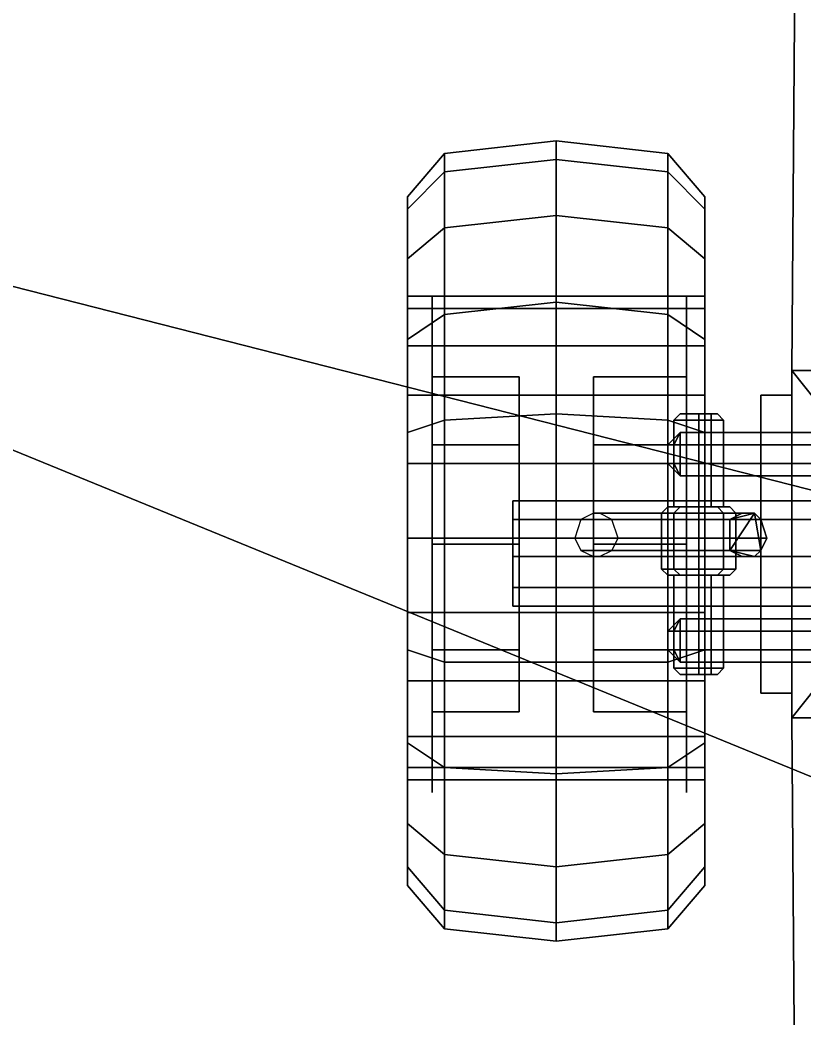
# Model space of a CAD drawing. Extents: x -0.257 to 0.257, y -0.266 to 0.229.
# Drawn here: x -0.06115 to -0.0485, y -0.05854 to -0.04245 of the extents above; entities that cross this region are included whole.
import ezdxf

# ---------------------------------------------------------------- set-up
doc = ezdxf.new("R2010")
doc.units = 0
for name, color, linetype in [('LOWPOLY_AIRPLANE_PLANEBODY', 252, 'CONTINUOUS'), ('LOWPOLY_AIRPLANE_POLYSURFAC_127', 252, 'CONTINUOUS'), ('LOWPOLY_AIRPLANE_POLYSURFAC_15', 252, 'CONTINUOUS'), ('LOWPOLY_AIRPLANE_POLYSURFAC_19', 252, 'CONTINUOUS'), ('LOWPOLY_AIRPLANE_POLYSURFAC_20', 252, 'CONTINUOUS'), ('LOWPOLY_AIRPLANE_POLYSURFAC_21', 252, 'CONTINUOUS'), ('LOWPOLY_AIRPLANE_POLYSURFAC_32', 252, 'CONTINUOUS')]:
    doc.layers.add(name, color=color, linetype=linetype)

msp = doc.modelspace()

# ---------------------------------------------------------------- meshes
at = {"layer": 'LOWPOLY_AIRPLANE_PLANEBODY'}
mesh = msp.add_polyface(dxfattribs=at)
corners = [(-0.032, -0.0542, 0.0443), (-0.0375, -0.0528, 0.0449), (-0.0375, -0.0372, 0.0449), (-0.032, -0.0378, 0.0443), (-0.0375, -0.0269, 0.0449), (-0.032, -0.0271, 0.0443), (-0.032, -0.0749, 0.0443), (-0.0375, -0.0724, 0.0449), (-0.032, -0.0613, 0.0305), (-0.0375, -0.0591, 0.0315), (-0.0375, -0.0769, 0.0315), (-0.032, -0.0797, 0.0305), (-0.032, -0.0284, 0.0305), (-0.0375, -0.028, 0.0315), (-0.0375, -0.0413, 0.0315), (-0.032, -0.0426, 0.0305), (-0.0693, -0.0341, 0.0373), (-0.0748, -0.0328, 0.0383), (-0.0748, -0.0439, 0.0383), (-0.0693, -0.0461, 0.0373), (-0.0693, -0.0259, 0.0373), (-0.0748, -0.0255, 0.0383), (-0.0693, -0.0604, 0.0373), (-0.0748, -0.0575, 0.0383), (-0.0748, -0.0692, 0.0383), (-0.0693, -0.0724, 0.0373), (-0.0748, -0.0744, 0.0383), (-0.0693, -0.0778, 0.0373), (-0.0693, -0.0762, 0.0485), (-0.0748, -0.0725, 0.0491), (-0.0748, -0.0664, 0.0491), (-0.0693, -0.0698, 0.0485), (-0.0693, -0.0581, 0.0485), (-0.0748, -0.0556, 0.0491), (-0.0748, -0.0434, 0.0491), (-0.0693, -0.0447, 0.0485), (-0.0693, -0.0335, 0.0485), (-0.0748, -0.0328, 0.0491), (-0.0748, -0.0255, 0.0491), (-0.0693, -0.0257, 0.0485), (-0.0778, -0.0669, 0.0387), (-0.0758, -0.0685, 0.0384), (-0.0758, -0.0568, 0.0384), (-0.0778, -0.0554, 0.0387), (-0.0778, -0.0312, 0.0387), (-0.0758, -0.0322, 0.0384), (-0.0758, -0.0249, 0.0384), (-0.0778, -0.024, 0.0387), (-0.0778, -0.042, 0.0387), (-0.0758, -0.0432, 0.0384), (-0.0313, -0.038, 0.0441), (-0.0313, -0.0272, 0.0441), (-0.0313, -0.0546, 0.0441), (-0.0313, -0.0756, 0.0441), (-0.0375, -0.0895, 0.0449), (-0.0758, -0.0322, 0.0492), (-0.0758, -0.0249, 0.0492), (-0.0758, -0.0427, 0.0492), (-0.0758, -0.0549, 0.0492), (-0.0758, -0.0657, 0.0492), (-0.0758, -0.0718, 0.0492), (-0.0758, -0.0737, 0.0384)]
mesh.append_faces([[corners[k] for k in face] for face in [(0, 1, 2, 3), (3, 2, 4, 5), (6, 7, 1, 0), (8, 9, 10, 11), (12, 13, 14, 15), (15, 14, 9, 8), (16, 17, 18, 19), (20, 21, 17, 16), (22, 23, 24, 25), (19, 18, 23, 22), (25, 24, 26, 27), (28, 29, 30, 31), (32, 33, 34, 35), (31, 30, 33, 32), (36, 37, 38, 39), (35, 34, 37, 36), (40, 41, 42, 43), (44, 45, 46, 47), (48, 49, 45, 44), (50, 3, 5, 51), (52, 0, 3, 50), (53, 6, 0, 52), (9, 19, 22, 10), (14, 16, 19, 9), (13, 20, 16, 14), (2, 36, 39, 4), (1, 35, 36, 2), (7, 32, 35, 1), (54, 31, 32, 7), (37, 55, 56, 38), (34, 57, 55, 37), (33, 58, 57, 34), (30, 59, 58, 33), (29, 60, 59, 30), (24, 41, 61, 26), (23, 42, 41, 24), (18, 49, 42, 23), (17, 45, 49, 18), (21, 46, 45, 17)]])
at = {"layer": 'LOWPOLY_AIRPLANE_POLYSURFAC_127'}
mesh = msp.add_polyface(dxfattribs=at)
corners = [(-0.0507, -0.0493, 0.0325), (-0.0507, -0.0496, 0.0325), (-0.0507, -0.0496, 0.0319), (-0.0507, -0.0493, 0.0319), (-0.0505, -0.0491, 0.0318), (-0.0505, -0.0491, 0.0325), (-0.0505, -0.0496, 0.0327), (-0.0505, -0.0493, 0.0327), (-0.0505, -0.0498, 0.0318), (-0.0505, -0.0498, 0.0325), (-0.0506, -0.0493, 0.0316), (-0.0506, -0.0496, 0.0316), (-0.0502, -0.0489, 0.0325), (-0.0502, -0.0488, 0.0325), (-0.05, -0.0488, 0.0324), (-0.05, -0.0489, 0.0325), (-0.0502, -0.0488, 0.0318), (-0.0502, -0.0489, 0.0318), (-0.05, -0.0489, 0.0318), (-0.05, -0.0488, 0.0319), (-0.0504, -0.0488, 0.0319), (-0.0504, -0.0489, 0.0318), (-0.0505, -0.0488, 0.0321), (-0.0506, -0.0489, 0.032), (-0.0505, -0.0488, 0.0323), (-0.0506, -0.0489, 0.0323), (-0.0504, -0.0488, 0.0324), (-0.0504, -0.0489, 0.0325), (-0.0508, -0.0504, 0.0323), (-0.0507, -0.0503, 0.0323), (-0.0505, -0.0503, 0.0326), (-0.0506, -0.0504, 0.0327), (-0.0508, -0.0504, 0.032), (-0.0507, -0.0503, 0.032), (-0.0506, -0.0504, 0.0317), (-0.0505, -0.0503, 0.0317), (-0.0502, -0.0504, 0.0315), (-0.0502, -0.0503, 0.0316), (-0.0498, -0.0504, 0.0317), (-0.0499, -0.0503, 0.0317), (-0.0502, -0.0504, 0.0328), (-0.0502, -0.0503, 0.0327), (-0.0499, -0.0503, 0.0326), (-0.0498, -0.0504, 0.0327), (-0.0504, -0.0503, 0.0325), (-0.0506, -0.0503, 0.0323), (-0.0506, -0.0503, 0.032), (-0.0504, -0.0503, 0.0318), (-0.0502, -0.0503, 0.0318), (-0.05, -0.0503, 0.0318), (-0.0502, -0.0503, 0.0325), (-0.05, -0.0503, 0.0325), (-0.0506, -0.0513, 0.0327), (-0.0508, -0.0513, 0.0323), (-0.0506, -0.0513, 0.0317), (-0.0502, -0.0513, 0.0315), (-0.0498, -0.0513, 0.0317), (-0.0502, -0.0513, 0.0328), (-0.0497, -0.0505, 0.031), (-0.0521, -0.0505, 0.0344), (-0.0522, -0.0508, 0.0343), (-0.0497, -0.0508, 0.031), (-0.0495, -0.0504, 0.0311), (-0.0519, -0.0504, 0.0345), (-0.0493, -0.0504, 0.0313), (-0.0518, -0.0504, 0.0346), (-0.0492, -0.0505, 0.0314), (-0.0516, -0.0505, 0.0347), (-0.0491, -0.0508, 0.0314), (-0.0515, -0.0508, 0.0348), (-0.0499, -0.0488, 0.0321), (-0.0499, -0.0488, 0.0323)]
mesh.append_faces([[corners[k] for k in face] for face in [(0, 1, 2, 3), (3, 4, 5, 0), (6, 1, 0, 7), (8, 2, 1, 9), (10, 3, 2, 11), (0, 5, 7, 7), (6, 9, 1, 1), (11, 2, 8, 8), (10, 4, 3, 3), (12, 13, 14, 15), (16, 17, 18, 19), (20, 21, 17, 16), (22, 23, 21, 20), (24, 25, 23, 22), (26, 27, 25, 24), (13, 12, 27, 26), (28, 29, 30, 31), (32, 33, 29, 28), (34, 35, 33, 32), (36, 37, 35, 34), (38, 39, 37, 36), (40, 41, 42, 43), (31, 30, 41, 40), (44, 45, 25, 27), (46, 23, 25, 45), (47, 21, 23, 46), (48, 17, 21, 47), (49, 18, 17, 48), (50, 12, 15, 51), (44, 27, 12, 50), (52, 53, 28, 31), (36, 34, 54, 55), (38, 36, 55, 56), (31, 40, 57, 52), (30, 29, 45, 44), (46, 45, 29, 33), (47, 46, 33, 35), (48, 47, 35, 37), (49, 48, 37, 39), (50, 51, 42, 41), (44, 50, 41, 30), (58, 59, 60, 61), (62, 63, 59, 58), (64, 65, 63, 62), (66, 67, 65, 64), (68, 69, 67, 66), (24, 22, 70, 71), (13, 24, 71, 14), (22, 20, 16, 16), (26, 24, 13, 13), (70, 22, 16, 19)]])
mesh = msp.add_polyface(dxfattribs=at)
corners = [(-0.0476, -0.0491, 0.0292), (-0.0476, -0.0491, 0.0325), (-0.048, -0.0491, 0.0325), (-0.048, -0.0491, 0.0292), (-0.0474, -0.0493, 0.0292), (-0.0474, -0.0496, 0.0292), (-0.0474, -0.0496, 0.0325), (-0.0474, -0.0493, 0.0325), (-0.0476, -0.0493, 0.029), (-0.048, -0.0493, 0.029), (-0.048, -0.0496, 0.029), (-0.0476, -0.0496, 0.029), (-0.0476, -0.0493, 0.0327), (-0.0476, -0.0496, 0.0327), (-0.048, -0.0496, 0.0327), (-0.048, -0.0493, 0.0327), (-0.0483, -0.0491, 0.0325), (-0.0505, -0.0491, 0.0325), (-0.0505, -0.0491, 0.0318), (-0.0483, -0.0491, 0.0295), (-0.0483, -0.0493, 0.0327), (-0.0483, -0.0496, 0.0327), (-0.0505, -0.0496, 0.0327), (-0.0505, -0.0493, 0.0327), (-0.0482, -0.0498, 0.0292), (-0.0505, -0.0498, 0.0318), (-0.0505, -0.0498, 0.0325), (-0.0482, -0.0498, 0.0325), (-0.0506, -0.0496, 0.0316), (-0.0483, -0.0496, 0.0291), (-0.0483, -0.0493, 0.0291), (-0.0506, -0.0493, 0.0316), (-0.0482, -0.05, 0.029), (-0.0476, -0.05, 0.029), (-0.0474, -0.05, 0.0325), (-0.0474, -0.05, 0.0292), (-0.0482, -0.05, 0.0327), (-0.0476, -0.05, 0.0327), (-0.0499, -0.0488, 0.0323), (-0.0498, -0.0489, 0.0323), (-0.05, -0.0489, 0.0325), (-0.05, -0.0488, 0.0324), (-0.0499, -0.0488, 0.0321), (-0.0498, -0.0489, 0.032), (-0.05, -0.0488, 0.0319), (-0.05, -0.0489, 0.0318), (-0.0496, -0.0504, 0.032), (-0.0497, -0.0503, 0.032), (-0.0499, -0.0503, 0.0317), (-0.0498, -0.0504, 0.0317), (-0.0496, -0.0504, 0.0323), (-0.0497, -0.0503, 0.0323), (-0.0498, -0.0504, 0.0327), (-0.0499, -0.0503, 0.0326), (-0.0498, -0.0503, 0.032), (-0.05, -0.0503, 0.0318), (-0.0498, -0.0503, 0.0323), (-0.05, -0.0503, 0.0325), (-0.0498, -0.0513, 0.0317), (-0.0496, -0.0513, 0.032), (-0.0496, -0.0513, 0.0323), (-0.0498, -0.0513, 0.0327), (-0.0502, -0.0504, 0.0328), (-0.0502, -0.0513, 0.0328), (-0.0491, -0.0508, 0.0314), (-0.0492, -0.0505, 0.0314), (-0.0493, -0.0504, 0.0313), (-0.0492, -0.051, 0.0314), (-0.0495, -0.0504, 0.0311), (-0.0497, -0.0505, 0.031), (-0.0497, -0.051, 0.031), (-0.0497, -0.0508, 0.031)]
mesh.append_faces([[corners[k] for k in face] for face in [(0, 1, 2, 3), (4, 5, 6, 7), (8, 9, 10, 11), (12, 13, 14, 15), (16, 17, 18, 19), (20, 21, 22, 23), (24, 25, 26, 27), (28, 29, 30, 31), (3, 9, 8, 0), (7, 1, 0, 4), (11, 5, 4, 8), (6, 13, 12, 7), (15, 2, 1, 12), (19, 3, 2, 16), (23, 17, 16, 20), (14, 21, 20, 15), (10, 32, 33, 11), (34, 6, 5, 35), (36, 14, 13, 37), (26, 22, 21, 27), (24, 29, 28, 25), (9, 30, 29, 10), (30, 19, 18, 31), (4, 0, 8, 8), (1, 7, 12, 12), (15, 20, 16, 2), (35, 5, 11, 33), (13, 6, 34, 37), (27, 21, 14, 36), (32, 10, 29, 24), (30, 9, 3, 19), (36, 32, 24, 27), (38, 39, 40, 41), (42, 43, 39, 38), (44, 45, 43, 42), (46, 47, 48, 49), (50, 51, 47, 46), (52, 53, 51, 50), (54, 43, 45, 55), (56, 39, 43, 54), (57, 40, 39, 56), (46, 49, 58, 59), (50, 46, 59, 60), (52, 50, 60, 61), (62, 52, 61, 63), (54, 55, 48, 47), (56, 54, 47, 51), (57, 56, 51, 53), (64, 65, 66, 67), (66, 68, 69, 69), (70, 66, 69, 71)]])
mesh = msp.add_polyface(dxfattribs=at)
corners = [(-0.0476, -0.0526, 0.029), (-0.0476, -0.0523, 0.029), (-0.048, -0.0523, 0.029), (-0.048, -0.0526, 0.029), (-0.0474, -0.0526, 0.0292), (-0.0474, -0.0526, 0.0325), (-0.0474, -0.0523, 0.0325), (-0.0474, -0.0523, 0.0292), (-0.0476, -0.0528, 0.0292), (-0.048, -0.0528, 0.0292), (-0.048, -0.0528, 0.0325), (-0.0476, -0.0528, 0.0325), (-0.0482, -0.0519, 0.029), (-0.0476, -0.0519, 0.029), (-0.0476, -0.05, 0.029), (-0.0482, -0.05, 0.029), (-0.0474, -0.0519, 0.0292), (-0.0474, -0.0519, 0.0325), (-0.0474, -0.05, 0.0325), (-0.0474, -0.05, 0.0292), (-0.0476, -0.0526, 0.0327), (-0.048, -0.0526, 0.0327), (-0.048, -0.0523, 0.0327), (-0.0476, -0.0523, 0.0327), (-0.0482, -0.05, 0.0327), (-0.0476, -0.05, 0.0327), (-0.0476, -0.0519, 0.0327), (-0.0482, -0.0519, 0.0327), (-0.0483, -0.0526, 0.0327), (-0.0505, -0.0526, 0.0327), (-0.0505, -0.0523, 0.0327), (-0.0483, -0.0523, 0.0327), (-0.0483, -0.0528, 0.0325), (-0.0483, -0.0528, 0.0295), (-0.0505, -0.0528, 0.0318), (-0.0505, -0.0528, 0.0325), (-0.0482, -0.0521, 0.0325), (-0.0505, -0.0521, 0.0325), (-0.0505, -0.0521, 0.0318), (-0.0482, -0.0521, 0.0292), (-0.0506, -0.0526, 0.0316), (-0.0483, -0.0526, 0.0291), (-0.0483, -0.0523, 0.0291), (-0.0506, -0.0523, 0.0316), (-0.0499, -0.053, 0.0323), (-0.0498, -0.0529, 0.0323), (-0.0498, -0.0529, 0.032), (-0.0499, -0.053, 0.0321), (-0.05, -0.053, 0.0324), (-0.05, -0.0529, 0.0325), (-0.0497, -0.0514, 0.032), (-0.0496, -0.0513, 0.032), (-0.0498, -0.0513, 0.0317), (-0.0499, -0.0514, 0.0317), (-0.0497, -0.0514, 0.0323), (-0.0496, -0.0513, 0.0323), (-0.0499, -0.0514, 0.0326), (-0.0498, -0.0513, 0.0327), (-0.0498, -0.0514, 0.032), (-0.05, -0.0514, 0.0318), (-0.05, -0.0529, 0.0318), (-0.0498, -0.0514, 0.0323), (-0.05, -0.0514, 0.0325), (-0.0497, -0.051, 0.031), (-0.0495, -0.0511, 0.0311), (-0.0493, -0.0511, 0.0313), (-0.0493, -0.0504, 0.0313), (-0.0492, -0.051, 0.0314)]
mesh.append_faces([[corners[k] for k in face] for face in [(0, 1, 2, 3), (4, 5, 6, 7), (8, 9, 10, 11), (12, 13, 14, 15), (16, 17, 18, 19), (20, 21, 22, 23), (24, 25, 26, 27), (28, 29, 30, 31), (32, 33, 34, 35), (36, 37, 38, 39), (40, 41, 42, 43), (3, 9, 8, 0), (7, 1, 0, 4), (11, 5, 4, 8), (12, 2, 1, 13), (19, 14, 13, 16), (6, 17, 16, 7), (10, 21, 20, 11), (23, 6, 5, 20), (22, 27, 26, 23), (25, 18, 17, 26), (9, 33, 32, 10), (31, 22, 21, 28), (35, 29, 28, 32), (30, 37, 36, 31), (33, 41, 40, 34), (2, 42, 41, 3), (42, 39, 38, 43), (4, 0, 8, 8), (7, 16, 13, 1), (5, 11, 20, 20), (17, 6, 23, 26), (28, 21, 10, 32), (27, 22, 31, 36), (33, 9, 3, 41), (39, 42, 2, 12), (12, 15, 24, 27), (12, 27, 36, 39), (44, 45, 46, 47), (48, 49, 45, 44), (50, 51, 52, 53), (54, 55, 51, 50), (56, 57, 55, 54), (58, 59, 60, 46), (61, 58, 46, 45), (62, 61, 45, 49), (50, 53, 59, 58), (54, 50, 58, 61), (56, 54, 61, 62), (63, 64, 65, 65), (66, 63, 65, 67)]])
mesh = msp.add_polyface(dxfattribs=at)
corners = [(-0.0507, -0.0523, 0.0325), (-0.0507, -0.0526, 0.0325), (-0.0507, -0.0526, 0.0319), (-0.0507, -0.0523, 0.0319), (-0.0505, -0.0521, 0.0318), (-0.0505, -0.0521, 0.0325), (-0.0505, -0.0526, 0.0327), (-0.0505, -0.0523, 0.0327), (-0.0505, -0.0528, 0.0318), (-0.0505, -0.0528, 0.0325), (-0.0506, -0.0523, 0.0316), (-0.0506, -0.0526, 0.0316), (-0.0505, -0.053, 0.0321), (-0.0506, -0.0529, 0.032), (-0.0506, -0.0529, 0.0323), (-0.0505, -0.053, 0.0323), (-0.0504, -0.053, 0.0319), (-0.0504, -0.0529, 0.0318), (-0.0502, -0.053, 0.0318), (-0.0502, -0.0529, 0.0318), (-0.05, -0.053, 0.0319), (-0.05, -0.0529, 0.0318), (-0.0499, -0.053, 0.0321), (-0.0498, -0.0529, 0.032), (-0.0502, -0.053, 0.0325), (-0.0502, -0.0529, 0.0325), (-0.05, -0.0529, 0.0325), (-0.05, -0.053, 0.0324), (-0.0504, -0.053, 0.0324), (-0.0504, -0.0529, 0.0325), (-0.0507, -0.0514, 0.0323), (-0.0508, -0.0513, 0.0323), (-0.0506, -0.0513, 0.0327), (-0.0505, -0.0514, 0.0326), (-0.0507, -0.0514, 0.032), (-0.0508, -0.0513, 0.032), (-0.0505, -0.0514, 0.0317), (-0.0506, -0.0513, 0.0317), (-0.0502, -0.0514, 0.0316), (-0.0502, -0.0513, 0.0315), (-0.0499, -0.0514, 0.0317), (-0.0498, -0.0513, 0.0317), (-0.0502, -0.0514, 0.0327), (-0.0502, -0.0513, 0.0328), (-0.0498, -0.0513, 0.0327), (-0.0499, -0.0514, 0.0326), (-0.0506, -0.0514, 0.0323), (-0.0506, -0.0514, 0.032), (-0.0504, -0.0514, 0.0318), (-0.0502, -0.0514, 0.0318), (-0.05, -0.0514, 0.0318), (-0.0502, -0.0514, 0.0325), (-0.05, -0.0514, 0.0325), (-0.0504, -0.0514, 0.0325), (-0.0508, -0.0504, 0.032), (-0.0508, -0.0504, 0.0323), (-0.0506, -0.0504, 0.0317), (-0.0493, -0.0511, 0.0313), (-0.0518, -0.0511, 0.0346), (-0.0516, -0.051, 0.0347), (-0.0492, -0.051, 0.0314), (-0.0495, -0.0511, 0.0311), (-0.0519, -0.0511, 0.0345), (-0.0497, -0.051, 0.031), (-0.0521, -0.051, 0.0344), (-0.0497, -0.0508, 0.031), (-0.0522, -0.0508, 0.0343), (-0.0515, -0.0508, 0.0348), (-0.0491, -0.0508, 0.0314), (-0.0499, -0.053, 0.0323)]
mesh.append_faces([[corners[k] for k in face] for face in [(0, 1, 2, 3), (3, 4, 5, 0), (6, 1, 0, 7), (8, 2, 1, 9), (10, 3, 2, 11), (7, 0, 5, 5), (1, 6, 9, 9), (8, 11, 2, 2), (10, 4, 3, 3), (12, 13, 14, 15), (16, 17, 13, 12), (18, 19, 17, 16), (20, 21, 19, 18), (22, 23, 21, 20), (24, 25, 26, 27), (28, 29, 25, 24), (15, 14, 29, 28), (30, 31, 32, 33), (34, 35, 31, 30), (36, 37, 35, 34), (38, 39, 37, 36), (40, 41, 39, 38), (42, 43, 44, 45), (33, 32, 43, 42), (46, 14, 13, 47), (48, 47, 13, 17), (49, 48, 17, 19), (50, 49, 19, 21), (51, 52, 26, 25), (53, 51, 25, 29), (46, 53, 29, 14), (54, 55, 31, 35), (56, 54, 35, 37), (53, 46, 30, 33), (34, 30, 46, 47), (36, 34, 47, 48), (38, 36, 48, 49), (40, 38, 49, 50), (42, 45, 52, 51), (33, 42, 51, 53), (57, 58, 59, 60), (61, 62, 58, 57), (63, 64, 62, 61), (65, 66, 64, 63), (60, 59, 67, 68), (28, 24, 15, 15), (18, 16, 12, 12), (24, 27, 69, 15), (15, 69, 22, 12), (22, 20, 18, 12)]])
at = {"layer": 'LOWPOLY_AIRPLANE_POLYSURFAC_15'}
mesh = msp.add_polyface(dxfattribs=at)
corners = [(-0.0399, -0.0505, 0.0082), (-0.0399, -0.0502, 0.0078), (-0.0399, -0.0502, 0.0072), (-0.0399, -0.0505, 0.0068), (-0.0399, -0.0511, 0.0066), (-0.0399, -0.0516, 0.0068), (-0.0399, -0.0519, 0.0072), (-0.0399, -0.0519, 0.0078), (-0.0399, -0.0516, 0.0082), (-0.0399, -0.0511, 0.0084), (-0.0532, -0.0505, 0.0082), (-0.0532, -0.0502, 0.0078), (-0.0532, -0.0502, 0.0072), (-0.0532, -0.0505, 0.0068), (-0.0532, -0.0511, 0.0066), (-0.0532, -0.0516, 0.0068), (-0.0532, -0.0519, 0.0072), (-0.0532, -0.0519, 0.0078), (-0.0532, -0.0516, 0.0082), (-0.0532, -0.0511, 0.0084)]
mesh.append_faces([[corners[k] for k in face] for face in [(19, 10, 0, 9), (1, 0, 10, 11), (2, 1, 11, 12), (3, 2, 12, 13), (4, 3, 13, 14), (5, 4, 14, 15), (6, 5, 15, 16), (7, 6, 16, 17), (8, 7, 17, 18), (9, 8, 18, 19), (19, 18, 14, 10), (12, 11, 10, 10), (18, 17, 16, 16), (14, 18, 16, 15), (10, 14, 13, 12), (0, 2, 3, 4), (4, 5, 6, 8), (4, 8, 9, 0), (1, 2, 0, 0), (6, 7, 8, 8)]])
at = {"layer": 'LOWPOLY_AIRPLANE_POLYSURFAC_19'}
mesh = msp.add_polyface(dxfattribs=at)
corners = [(-0.0507, -0.0508, 0.0135), (-0.0507, -0.0489, 0.0132), (-0.0507, -0.0472, 0.0123), (-0.0507, -0.0458, 0.0109), (-0.0507, -0.0449, 0.0092), (-0.0507, -0.0446, 0.0073), (-0.0507, -0.0449, 0.0053), (-0.0507, -0.0458, 0.0036), (-0.0507, -0.0472, 0.0022), (-0.0507, -0.0489, 0.0013), (-0.0507, -0.0508, 0.001), (-0.0507, -0.0528, 0.0013), (-0.0507, -0.0545, 0.0022), (-0.0507, -0.0559, 0.0036), (-0.0507, -0.0568, 0.0053), (-0.0507, -0.0571, 0.0073), (-0.0507, -0.0568, 0.0092), (-0.0507, -0.0559, 0.0109), (-0.0507, -0.0545, 0.0123), (-0.0507, -0.0528, 0.0132), (-0.0501, -0.0537, 0.0112), (-0.0501, -0.0523, 0.0119), (-0.0501, -0.0508, 0.0121), (-0.0501, -0.0493, 0.0119), (-0.0501, -0.048, 0.0112), (-0.0501, -0.0469, 0.0101), (-0.0501, -0.0462, 0.0088), (-0.0501, -0.046, 0.0073), (-0.0501, -0.0462, 0.0058), (-0.0501, -0.0469, 0.0044), (-0.0501, -0.048, 0.0033), (-0.0501, -0.0493, 0.0027), (-0.0501, -0.0508, 0.0024), (-0.0501, -0.0523, 0.0027), (-0.0501, -0.0537, 0.0033), (-0.0501, -0.0548, 0.0044), (-0.0501, -0.0554, 0.0058), (-0.0501, -0.0557, 0.0073), (-0.0501, -0.0554, 0.0088), (-0.0501, -0.0548, 0.0101), (-0.0501, -0.0508, 0.0112), (-0.0501, -0.0496, 0.011), (-0.0501, -0.0485, 0.0104), (-0.0501, -0.0477, 0.0096), (-0.0501, -0.0471, 0.0085), (-0.0501, -0.0469, 0.0073), (-0.0501, -0.0471, 0.0061), (-0.0501, -0.0477, 0.005), (-0.0501, -0.0485, 0.0041), (-0.0501, -0.0496, 0.0036), (-0.0501, -0.0508, 0.0034), (-0.0501, -0.052, 0.0036), (-0.0501, -0.0531, 0.0041), (-0.0501, -0.054, 0.005), (-0.0501, -0.0545, 0.0061), (-0.0501, -0.0547, 0.0073), (-0.0501, -0.0545, 0.0085), (-0.0501, -0.054, 0.0096), (-0.0501, -0.0531, 0.0104), (-0.0501, -0.052, 0.011), (-0.0525, -0.0488, 0.0134), (-0.0525, -0.0508, 0.0137), (-0.0525, -0.047, 0.0125), (-0.0525, -0.0456, 0.0111), (-0.0525, -0.0447, 0.0093), (-0.0525, -0.0444, 0.0073), (-0.0525, -0.0447, 0.0053), (-0.0525, -0.0456, 0.0035), (-0.0525, -0.047, 0.002), (-0.0525, -0.0488, 0.0011), (-0.0525, -0.0508, 0.0008), (-0.0525, -0.0528, 0.0011), (-0.0525, -0.0546, 0.002), (-0.0525, -0.0561, 0.0035), (-0.0525, -0.057, 0.0053), (-0.0525, -0.0573, 0.0073), (-0.0525, -0.057, 0.0093), (-0.0525, -0.0561, 0.0111), (-0.0525, -0.0546, 0.0125), (-0.0525, -0.0528, 0.0134), (-0.0501, -0.0491, 0.0126), (-0.0501, -0.0508, 0.0128), (-0.0501, -0.0476, 0.0118), (-0.0501, -0.0463, 0.0105), (-0.0501, -0.0455, 0.009), (-0.0501, -0.0453, 0.0073), (-0.0501, -0.0455, 0.0055), (-0.0501, -0.0463, 0.004), (-0.0501, -0.0476, 0.0027), (-0.0501, -0.0491, 0.002), (-0.0501, -0.0508, 0.0017), (-0.0501, -0.0526, 0.002), (-0.0501, -0.0541, 0.0027), (-0.0501, -0.0554, 0.004), (-0.0501, -0.0561, 0.0055), (-0.0501, -0.0564, 0.0073), (-0.0501, -0.0561, 0.009), (-0.0501, -0.0554, 0.0105), (-0.0501, -0.0541, 0.0118), (-0.0501, -0.0526, 0.0126), (-0.0543, -0.0508, 0.0135), (-0.0543, -0.0489, 0.0132), (-0.0543, -0.0472, 0.0123), (-0.0543, -0.0458, 0.0109), (-0.0543, -0.0449, 0.0092), (-0.0543, -0.0446, 0.0073), (-0.0543, -0.0449, 0.0053), (-0.0543, -0.0458, 0.0036), (-0.0543, -0.0472, 0.0022), (-0.0543, -0.0489, 0.0013), (-0.0543, -0.0508, 0.001), (-0.0543, -0.0528, 0.0013), (-0.0543, -0.0545, 0.0022), (-0.0543, -0.0559, 0.0036), (-0.0543, -0.0568, 0.0053), (-0.0543, -0.0571, 0.0073), (-0.0543, -0.0568, 0.0092), (-0.0543, -0.0559, 0.0109), (-0.0543, -0.0545, 0.0123), (-0.0543, -0.0528, 0.0132), (-0.0549, -0.0537, 0.0112), (-0.0549, -0.0523, 0.0119), (-0.0549, -0.0508, 0.0121), (-0.0549, -0.0493, 0.0119), (-0.0549, -0.048, 0.0112), (-0.0549, -0.0469, 0.0101), (-0.0549, -0.0462, 0.0088), (-0.0549, -0.046, 0.0073), (-0.0549, -0.0462, 0.0058), (-0.0549, -0.0469, 0.0044), (-0.0549, -0.048, 0.0033), (-0.0549, -0.0493, 0.0027), (-0.0549, -0.0508, 0.0024), (-0.0549, -0.0523, 0.0027), (-0.0549, -0.0537, 0.0033), (-0.0549, -0.0548, 0.0044), (-0.0549, -0.0554, 0.0058), (-0.0549, -0.0557, 0.0073), (-0.0549, -0.0554, 0.0088), (-0.0549, -0.0548, 0.0101), (-0.0549, -0.0508, 0.0112), (-0.0549, -0.0496, 0.011), (-0.0549, -0.0485, 0.0104), (-0.0549, -0.0477, 0.0096), (-0.0549, -0.0471, 0.0085), (-0.0549, -0.0469, 0.0073), (-0.0549, -0.0471, 0.0061), (-0.0549, -0.0477, 0.005), (-0.0549, -0.0485, 0.0041), (-0.0549, -0.0496, 0.0036), (-0.0549, -0.0508, 0.0034), (-0.0549, -0.052, 0.0036), (-0.0549, -0.0531, 0.0041), (-0.0549, -0.054, 0.005), (-0.0549, -0.0545, 0.0061), (-0.0549, -0.0547, 0.0073), (-0.0549, -0.0545, 0.0085), (-0.0549, -0.054, 0.0096), (-0.0549, -0.0531, 0.0104), (-0.0549, -0.052, 0.011), (-0.0549, -0.0491, 0.0126), (-0.0549, -0.0508, 0.0128), (-0.0549, -0.0476, 0.0118), (-0.0549, -0.0463, 0.0105), (-0.0549, -0.0455, 0.009), (-0.0549, -0.0453, 0.0073), (-0.0549, -0.0455, 0.0055), (-0.0549, -0.0463, 0.004), (-0.0549, -0.0476, 0.0027), (-0.0549, -0.0491, 0.002), (-0.0549, -0.0508, 0.0017), (-0.0549, -0.0526, 0.002), (-0.0549, -0.0541, 0.0027), (-0.0549, -0.0554, 0.004), (-0.0549, -0.0561, 0.0055), (-0.0549, -0.0564, 0.0073), (-0.0549, -0.0561, 0.009), (-0.0549, -0.0554, 0.0105), (-0.0549, -0.0541, 0.0118), (-0.0549, -0.0526, 0.0126)]
mesh.append_faces([[corners[k] for k in face] for face in [(60, 1, 0, 61), (62, 2, 1, 60), (63, 3, 2, 62), (64, 4, 3, 63), (65, 5, 4, 64), (66, 6, 5, 65), (67, 7, 6, 66), (68, 8, 7, 67), (69, 9, 8, 68), (70, 10, 9, 69), (71, 11, 10, 70), (72, 12, 11, 71), (73, 13, 12, 72), (74, 14, 13, 73), (75, 15, 14, 74), (76, 16, 15, 75), (77, 17, 16, 76), (78, 18, 17, 77), (79, 19, 18, 78), (61, 0, 19, 79), (81, 0, 1, 80), (23, 22, 81, 80), (80, 1, 2, 82), (24, 23, 80, 82), (82, 2, 3, 83), (25, 24, 82, 83), (83, 3, 4, 84), (26, 25, 83, 84), (84, 4, 5, 85), (27, 26, 84, 85), (85, 5, 6, 86), (28, 27, 85, 86), (86, 6, 7, 87), (29, 28, 86, 87), (87, 7, 8, 88), (30, 29, 87, 88), (88, 8, 9, 89), (31, 30, 88, 89), (89, 9, 10, 90), (32, 31, 89, 90), (90, 10, 11, 91), (33, 32, 90, 91), (91, 11, 12, 92), (34, 33, 91, 92), (92, 12, 13, 93), (35, 34, 92, 93), (93, 13, 14, 94), (36, 35, 93, 94), (94, 14, 15, 95), (37, 36, 94, 95), (95, 15, 16, 96), (38, 37, 95, 96), (96, 16, 17, 97), (39, 38, 96, 97), (97, 17, 18, 98), (20, 39, 97, 98), (98, 18, 19, 99), (21, 20, 98, 99), (99, 19, 0, 81), (22, 21, 99, 81), (59, 58, 20, 21), (59, 21, 22, 40), (40, 22, 23, 41), (41, 23, 24, 42), (42, 24, 25, 43), (43, 25, 26, 44), (44, 26, 27, 45), (45, 27, 28, 46), (46, 28, 29, 47), (47, 29, 30, 48), (48, 30, 31, 49), (49, 31, 32, 50), (50, 32, 33, 51), (51, 33, 34, 52), (52, 34, 35, 53), (53, 35, 36, 54), (54, 36, 37, 55), (55, 37, 38, 56), (56, 38, 39, 57), (57, 39, 20, 58), (100, 101, 60, 61), (101, 102, 62, 60), (102, 103, 63, 62), (103, 104, 64, 63), (104, 105, 65, 64), (105, 106, 66, 65), (106, 107, 67, 66), (107, 108, 68, 67), (108, 109, 69, 68), (109, 110, 70, 69), (110, 111, 71, 70), (111, 112, 72, 71), (112, 113, 73, 72), (113, 114, 74, 73), (114, 115, 75, 74), (115, 116, 76, 75), (116, 117, 77, 76), (117, 118, 78, 77), (118, 119, 79, 78), (119, 100, 61, 79), (160, 101, 100, 161), (122, 123, 160, 161), (162, 102, 101, 160), (123, 124, 162, 160), (163, 103, 102, 162), (124, 125, 163, 162), (164, 104, 103, 163), (125, 126, 164, 163), (165, 105, 104, 164), (126, 127, 165, 164), (166, 106, 105, 165), (127, 128, 166, 165), (167, 107, 106, 166), (128, 129, 167, 166), (168, 108, 107, 167), (129, 130, 168, 167), (169, 109, 108, 168), (130, 131, 169, 168), (170, 110, 109, 169), (131, 132, 170, 169), (171, 111, 110, 170), (132, 133, 171, 170), (172, 112, 111, 171), (133, 134, 172, 171), (173, 113, 112, 172), (134, 135, 173, 172), (174, 114, 113, 173), (135, 136, 174, 173), (175, 115, 114, 174), (136, 137, 175, 174), (176, 116, 115, 175), (137, 138, 176, 175), (177, 117, 116, 176), (138, 139, 177, 176), (178, 118, 117, 177), (139, 120, 178, 177), (179, 119, 118, 178), (120, 121, 179, 178), (161, 100, 119, 179), (121, 122, 161, 179), (123, 122, 140, 141), (124, 123, 141, 142), (125, 124, 142, 143), (126, 125, 143, 144), (127, 126, 144, 145), (128, 127, 145, 146), (129, 128, 146, 147), (130, 129, 147, 148), (131, 130, 148, 149), (132, 131, 149, 150), (133, 132, 150, 151), (134, 133, 151, 152), (135, 134, 152, 153), (136, 135, 153, 154), (137, 136, 154, 155), (138, 137, 155, 156), (139, 138, 156, 157), (120, 139, 157, 158), (121, 120, 158, 159), (122, 121, 159, 140), (49, 50, 150, 149), (48, 49, 149, 148), (47, 48, 148, 147), (46, 47, 147, 146), (45, 46, 146, 145), (44, 45, 145, 144), (43, 44, 144, 143), (42, 43, 143, 142), (41, 42, 142, 141), (40, 41, 141, 140), (59, 40, 140, 159), (58, 59, 159, 158), (57, 58, 158, 157), (56, 57, 157, 156), (55, 56, 156, 155), (54, 55, 155, 154), (53, 54, 154, 153), (52, 53, 153, 152), (51, 52, 152, 151), (50, 51, 151, 150)]])
at = {"layer": 'LOWPOLY_AIRPLANE_POLYSURFAC_20'}
mesh = msp.add_polyface(dxfattribs=at)
corners = [(-0.0504, -0.0509, 0.0101), (-0.0504, -0.0493, 0.0096), (-0.0504, -0.0482, 0.0082), (-0.0504, -0.0482, 0.0064), (-0.0504, -0.0493, 0.005), (-0.0504, -0.0509, 0.0045), (-0.0504, -0.0526, 0.005), (-0.0504, -0.0536, 0.0064), (-0.0504, -0.0536, 0.0082), (-0.0504, -0.0526, 0.0096), (-0.0504, -0.0509, 0.0115), (-0.0504, -0.0485, 0.0107), (-0.0504, -0.0469, 0.0086), (-0.0504, -0.0469, 0.006), (-0.0504, -0.0485, 0.0039), (-0.0504, -0.0509, 0.0031), (-0.0504, -0.0534, 0.0039), (-0.0504, -0.0549, 0.006), (-0.0504, -0.0549, 0.0086), (-0.0504, -0.0534, 0.0107), (-0.0519, -0.0482, 0.0064), (-0.0519, -0.0493, 0.005), (-0.0519, -0.0509, 0.0045), (-0.0519, -0.0526, 0.005), (-0.0519, -0.0536, 0.0064), (-0.0519, -0.0536, 0.0082), (-0.0519, -0.0526, 0.0096), (-0.0519, -0.0509, 0.0101), (-0.0519, -0.0493, 0.0096), (-0.0519, -0.0482, 0.0082), (-0.0519, -0.0509, 0.0073)]
mesh.append_faces([[corners[k] for k in face] for face in [(21, 20, 3, 4), (22, 21, 4, 5), (23, 22, 5, 6), (24, 23, 6, 7), (25, 24, 7, 8), (26, 25, 8, 9), (27, 26, 9, 0), (28, 27, 0, 1), (29, 28, 1, 2), (20, 29, 2, 3), (13, 3, 2, 12), (14, 4, 3, 13), (15, 5, 4, 14), (16, 6, 5, 15), (17, 7, 6, 16), (18, 8, 7, 17), (19, 9, 8, 18), (10, 0, 9, 19), (11, 1, 0, 10), (2, 1, 11, 12), (20, 21, 30, 30), (21, 22, 30, 30), (22, 23, 30, 30), (23, 24, 30, 30), (24, 25, 30, 30), (25, 26, 30, 30), (26, 27, 30, 30), (27, 28, 30, 30), (28, 29, 30, 30), (29, 20, 30, 30)]])
at = {"layer": 'LOWPOLY_AIRPLANE_POLYSURFAC_21'}
mesh = msp.add_polyface(dxfattribs=at)
corners = [(-0.0545, -0.0509, 0.0101), (-0.0545, -0.0493, 0.0096), (-0.0545, -0.0482, 0.0082), (-0.0545, -0.0482, 0.0064), (-0.0545, -0.0493, 0.005), (-0.0545, -0.0509, 0.0045), (-0.0545, -0.0526, 0.005), (-0.0545, -0.0536, 0.0064), (-0.0545, -0.0536, 0.0082), (-0.0545, -0.0526, 0.0096), (-0.0545, -0.0509, 0.0115), (-0.0545, -0.0484, 0.0107), (-0.0545, -0.0469, 0.0086), (-0.0545, -0.0469, 0.006), (-0.0545, -0.0484, 0.0039), (-0.0545, -0.0509, 0.0031), (-0.0545, -0.0534, 0.0039), (-0.0545, -0.0549, 0.006), (-0.0545, -0.0549, 0.0086), (-0.0545, -0.0534, 0.0107), (-0.0531, -0.0482, 0.0064), (-0.0531, -0.0493, 0.005), (-0.0531, -0.0509, 0.0045), (-0.0531, -0.0526, 0.005), (-0.0531, -0.0536, 0.0064), (-0.0531, -0.0536, 0.0082), (-0.0531, -0.0526, 0.0096), (-0.0531, -0.0509, 0.0101), (-0.0531, -0.0493, 0.0096), (-0.0531, -0.0482, 0.0082), (-0.0531, -0.0509, 0.0073)]
mesh.append_faces([[corners[k] for k in face] for face in [(12, 11, 1, 2), (13, 12, 2, 3), (4, 14, 13, 3), (15, 14, 4, 5), (16, 15, 5, 6), (17, 16, 6, 7), (18, 17, 7, 8), (19, 18, 8, 9), (10, 19, 9, 0), (11, 10, 0, 1), (21, 20, 30, 30), (22, 21, 30, 30), (23, 22, 30, 30), (24, 23, 30, 30), (25, 24, 30, 30), (26, 25, 30, 30), (27, 26, 30, 30), (28, 27, 30, 30), (29, 28, 30, 30), (20, 29, 30, 30), (22, 5, 4, 21), (23, 6, 5, 22), (24, 7, 6, 23), (25, 8, 7, 24), (26, 9, 8, 25), (27, 0, 9, 26), (28, 1, 0, 27), (29, 2, 1, 28), (20, 3, 2, 29), (4, 3, 20, 21)]])
at = {"layer": 'LOWPOLY_AIRPLANE_POLYSURFAC_32'}
mesh = msp.add_polyface(dxfattribs=at)
corners = [(-0.0487, -0.0485, 0.0063), (-0.0487, -0.0533, 0.0063), (-0.0487, -0.0481, 0.0061), (-0.0487, -0.0537, 0.0061), (-0.0483, -0.0486, 0.006), (-0.0483, -0.0532, 0.006), (-0.0449, -0.0532, 0.006), (-0.0446, -0.0537, 0.0061), (-0.0446, -0.0537, 0.0088), (-0.0487, -0.0537, 0.0088), (-0.0487, -0.0533, 0.0086), (-0.0445, -0.0533, 0.0063), (-0.0445, -0.0533, 0.0086), (-0.0449, -0.0486, 0.006), (-0.0446, -0.0481, 0.0061), (-0.0445, -0.0485, 0.0063), (-0.0449, -0.0532, 0.0089), (-0.0483, -0.0532, 0.0089), (-0.0483, -0.0486, 0.0089), (-0.0487, -0.0481, 0.0088), (-0.0487, -0.0485, 0.0086), (-0.0445, -0.0485, 0.0086), (-0.0446, -0.0481, 0.0088), (-0.0449, -0.0486, 0.0089), (-0.0482, -0.0532, 0.01), (-0.0482, -0.0486, 0.01), (-0.045, -0.0532, 0.01), (-0.045, -0.0486, 0.01), (-0.0482, -0.0486, 0.0048), (-0.0482, -0.0532, 0.0048), (-0.045, -0.0486, 0.0048), (-0.045, -0.0532, 0.0048), (-0.044, -0.0485, 0.0063), (-0.044, -0.0533, 0.0063), (-0.044, -0.0485, 0.0085), (-0.044, -0.0533, 0.0085), (-0.0492, -0.0485, 0.0063), (-0.0492, -0.0485, 0.0085), (-0.0492, -0.0533, 0.0063), (-0.0492, -0.0533, 0.0085), (-0.0446, -0.0665, 0.0061), (-0.0446, -0.0665, 0.0087), (-0.0446, -0.0705, 0.0061), (-0.0446, -0.0705, 0.0087), (-0.0486, -0.0665, 0.0087), (-0.0486, -0.0706, 0.0087), (-0.0486, -0.0665, 0.0061), (-0.0486, -0.0706, 0.0061), (-0.0446, -0.0354, 0.0087), (-0.0446, -0.0354, 0.0061), (-0.0446, -0.0313, 0.0087), (-0.0446, -0.0313, 0.0061), (-0.0486, -0.0354, 0.0061), (-0.0486, -0.0313, 0.0061), (-0.0486, -0.0354, 0.0087), (-0.0486, -0.0313, 0.0087), (-0.0446, -0.0692, 0.0087), (-0.0446, -0.0692, 0.0061), (-0.0486, -0.0692, 0.0061), (-0.0486, -0.0692, 0.0087), (-0.0446, -0.0327, 0.0087), (-0.0486, -0.0327, 0.0087), (-0.0486, -0.0327, 0.0061), (-0.0446, -0.0327, 0.0061), (-0.0445, -0.0666, 0.0085), (-0.0445, -0.0666, 0.0063), (-0.0445, -0.069, 0.0085), (-0.0445, -0.069, 0.0063), (-0.0487, -0.0666, 0.0063), (-0.0487, -0.0666, 0.0085), (-0.0487, -0.069, 0.0063), (-0.0487, -0.069, 0.0085), (-0.0487, -0.0352, 0.0085), (-0.0487, -0.0352, 0.0063), (-0.0487, -0.0329, 0.0085), (-0.0487, -0.0329, 0.0063), (-0.0446, -0.0352, 0.0063), (-0.0446, -0.0352, 0.0085), (-0.0446, -0.0329, 0.0063), (-0.0446, -0.0329, 0.0085), (-0.044, -0.0667, 0.0085), (-0.044, -0.0667, 0.0064), (-0.044, -0.069, 0.0085), (-0.044, -0.069, 0.0064), (-0.0492, -0.0667, 0.0064), (-0.0492, -0.0667, 0.0085), (-0.0492, -0.069, 0.0064), (-0.0492, -0.069, 0.0085), (-0.0492, -0.0352, 0.0085), (-0.0492, -0.0352, 0.0064), (-0.0492, -0.0329, 0.0085), (-0.0492, -0.0329, 0.0064), (-0.044, -0.0352, 0.0064), (-0.044, -0.0352, 0.0085), (-0.044, -0.0329, 0.0064), (-0.044, -0.0329, 0.0085)]
mesh.append_faces([[corners[k] for k in face] for face in [(0, 1, 3, 2), (2, 3, 5, 4), (6, 5, 3, 7), (7, 3, 46, 40), (7, 40, 41, 8), (8, 41, 44, 9), (9, 44, 46, 3), (9, 3, 1, 10), (11, 7, 8, 12), (13, 6, 7, 14), (14, 7, 11, 15), (8, 9, 17, 16), (17, 9, 19, 18), (19, 9, 10, 20), (21, 12, 8, 22), (22, 8, 16, 23), (23, 18, 19, 22), (22, 19, 54, 48), (22, 48, 49, 14), (14, 49, 52, 2), (2, 52, 54, 19), (2, 19, 20, 0), (15, 21, 22, 14), (14, 2, 4, 13), (24, 17, 18, 25), (16, 17, 24, 26), (23, 16, 26, 27), (18, 23, 27, 25), (28, 4, 5, 29), (13, 4, 28, 30), (6, 13, 30, 31), (5, 6, 31, 29), (26, 24, 25, 27), (30, 28, 29, 31), (32, 15, 11, 33), (21, 15, 32, 34), (33, 11, 12, 35), (12, 21, 34, 35), (36, 0, 20, 37), (1, 0, 36, 38), (10, 1, 38, 39), (20, 10, 39, 37), (34, 32, 33, 35), (38, 36, 37, 39), (40, 57, 67, 65), (40, 46, 58, 57), (40, 65, 64, 41), (41, 56, 59, 44), (41, 64, 66, 56), (42, 43, 56, 57), (42, 47, 45, 43), (42, 57, 58, 47), (43, 45, 59, 56), (44, 59, 71, 69), (44, 69, 68, 46), (45, 47, 58, 59), (46, 68, 70, 58), (48, 60, 79, 77), (48, 54, 61, 60), (48, 77, 76, 49), (49, 63, 62, 52), (49, 76, 78, 63), (50, 51, 63, 60), (50, 55, 53, 51), (50, 60, 61, 55), (51, 53, 62, 63), (52, 62, 75, 73), (52, 73, 72, 54), (53, 55, 61, 62), (54, 72, 74, 61), (56, 66, 67, 57), (58, 70, 71, 59), (60, 63, 78, 79), (61, 74, 75, 62), (64, 65, 81, 80), (64, 80, 82, 66), (65, 67, 83, 81), (66, 82, 83, 67), (68, 69, 85, 84), (68, 84, 86, 70), (69, 71, 87, 85), (70, 86, 87, 71), (72, 73, 89, 88), (72, 88, 90, 74), (73, 75, 91, 89), (74, 90, 91, 75), (76, 77, 93, 92), (76, 92, 94, 78), (77, 79, 95, 93), (78, 94, 95, 79), (80, 81, 83, 82), (84, 85, 87, 86), (88, 89, 91, 90), (92, 93, 95, 94)]])

doc.saveas('drawing.dxf')
